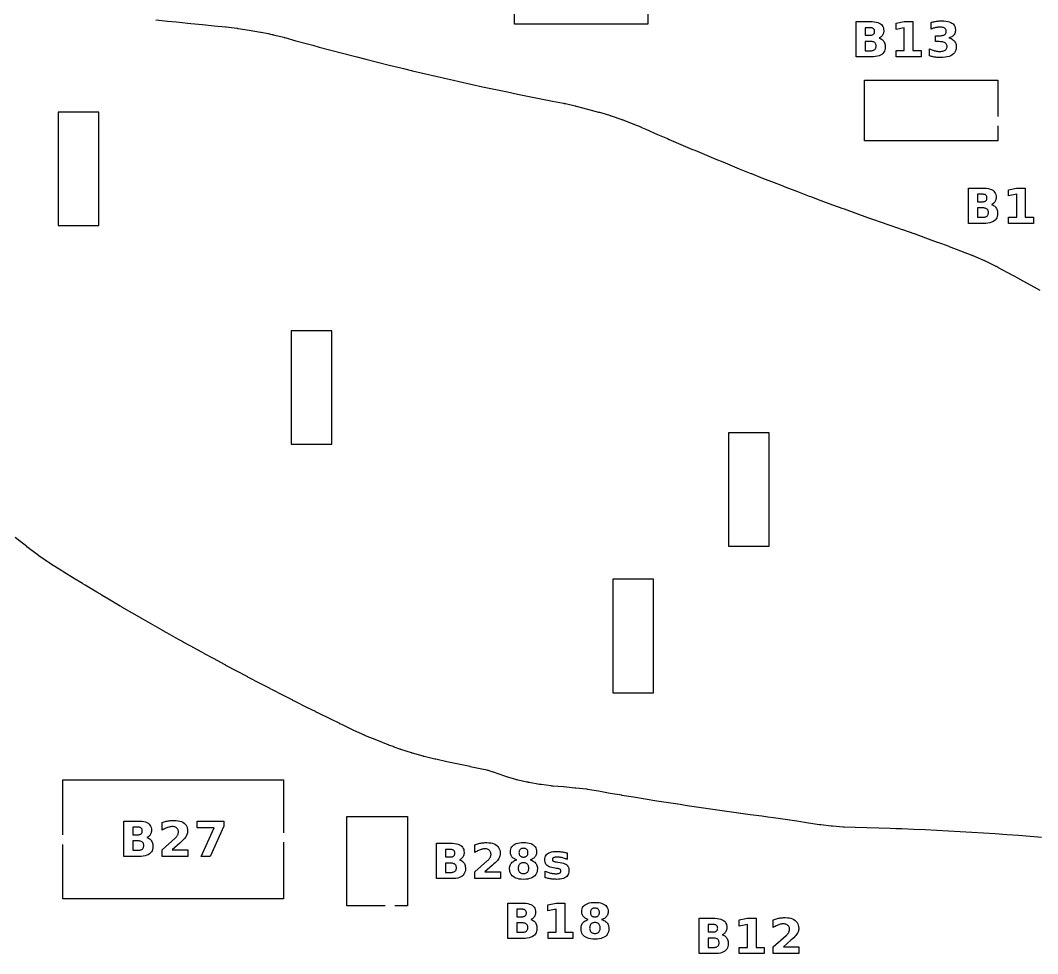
# Model space of a CAD drawing. Header units: millimetres. Extents: x 1 to 297, y 5 to 290.
# Drawn here: x 83.5 to 153.3, y 5.2 to 69.2 of the extents above; entities that cross this region are included whole.
import ezdxf

# ---------------------------------------------------------------- set-up
doc = ezdxf.new("R2010")
doc.units = ezdxf.units.MM
doc.layers.add('CUT', color=1, linetype='CONTINUOUS')
doc.layers.add('ENGRAVE', color=5, linetype='CONTINUOUS')

msp = doc.modelspace()

# ---------------------------------------------------------------- linework, layer by layer
at = {"layer": 'CUT', "color": 1}
for points in [[(126.575, 69.95), (126.575, 68.925), (117.425, 68.925), (117.425, 73.075), (126.575, 73.075), (126.575, 70.6)], [(92.8082, 69.2176), (93.6079, 69.135), (94.1937, 69.0746), (94.4085, 69.0525), (95.2157, 68.969), (96.0074, 68.8922), (96.8102, 68.8142), (97.5782, 68.7414), (97.5982, 68.7394), (97.6181, 68.7372), (97.6381, 68.7349), (98.3701, 68.6432), (98.3972, 68.6396), (98.4243, 68.6356), (98.4513, 68.6314), (99.2156, 68.5038), (99.9794, 68.3784), (100.002, 68.3744), (100.0247, 68.3703), (100.0473, 68.366), (100.51, 68.2735), (100.5139, 68.2727), (100.7769, 68.2194), (100.8032, 68.2138), (100.8294, 68.2079), (100.8555, 68.2018), (101.5874, 68.0224), (101.6084, 68.0171), (101.6295, 68.0116), (101.6504, 68.0059), (102.4231, 67.7897), (103.2251, 67.5674), (103.5764, 67.4717), (104.0227, 67.351), (104.8241, 67.1365), (105.6243, 66.9256), (106.4223, 66.719), (106.6036, 66.6726), (107.2229, 66.5143), (108.0225, 66.3128), (108.8221, 66.1142), (109.6201, 65.9188), (109.8093, 65.8728), (110.4228, 65.7239), (111.2246, 65.5328), (112.0182, 65.3486), (112.8258, 65.1621), (113.2251, 65.0729), (113.6171, 64.9858), (114.4207, 64.8078), (115.2219, 64.6335), (116.0192, 64.4639), (116.8181, 64.2965), (116.93, 64.2733), (117.6188, 64.1303), (118.4197, 63.9663), (119.2201, 63.8057), (120.017, 63.6493), (120.7823, 63.5008), (120.8044, 63.4963), (120.8264, 63.4916), (120.8486, 63.4868), (120.9083, 63.4731), (120.9119, 63.4722), (121.5881, 63.3151), (121.6081, 63.3104), (121.628, 63.3054), (121.6478, 63.3003), (122.4222, 63.0952), (123.1862, 62.8948), (123.2089, 62.8887), (123.2315, 62.8823), (123.2541, 62.8757), (123.9335, 62.6718), (123.9393, 62.67), (123.9904, 62.6544), (124.0121, 62.6476), (124.0338, 62.6406), (124.0555, 62.6334), (124.7911, 62.3812), (124.814, 62.3731), (124.8369, 62.3648), (124.8597, 62.3563), (125.5958, 62.0737), (125.6173, 62.0652), (125.6386, 62.0566), (125.66, 62.0478), (126.0816, 61.8689), (126.0914, 61.8647), (126.4299, 61.7179), (126.437, 61.7149), (127.2361, 61.363), (127.9131, 61.0688), (127.9146, 61.0682), (128.0356, 61.0155), (128.8356, 60.6713), (129.633, 60.3332), (129.7853, 60.2691), (129.787, 60.2685), (130.4345, 59.9953), (131.2352, 59.6618), (131.7043, 59.4694), (131.706, 59.4687), (132.0333, 59.334), (132.8338, 59.0082), (133.6311, 58.6882), (133.6775, 58.6697), (133.679, 58.6691), (134.4345, 58.3671), (135.2324, 58.0534), (135.7051, 57.8699), (135.7064, 57.8694), (136.0323, 57.7425), (136.8308, 57.4355), (137.6312, 57.1307), (137.7935, 57.0696), (138.4305, 56.8309), (139.2317, 56.5338), (139.9533, 56.2701), (140.0281, 56.2429), (140.831, 55.9521), (141.6304, 55.6668), (142.1875, 55.4708), (142.1891, 55.4702), (142.43, 55.3851), (143.2295, 55.1063), (144.0244, 54.8328), (144.0278, 54.8316), (144.4911, 54.6709), (144.4928, 54.6703), (144.8146, 54.5581), (144.8216, 54.5557), (144.8286, 54.5532), (144.8355, 54.5507), (145.6264, 54.2652), (146.4256, 53.9774), (146.435, 53.974), (146.716, 53.8704), (146.7178, 53.8697), (147.2157, 53.6854), (147.2229, 53.6827), (147.23, 53.68), (147.2371, 53.6773), (148.0268, 53.3746), (148.0283, 53.3741), (148.7873, 53.0821), (148.8146, 53.0713), (148.8418, 53.0602), (148.8689, 53.0487), (149.5935, 52.7328), (149.6186, 52.7216), (149.6436, 52.71), (149.6685, 52.6983), (150.4021, 52.3419), (150.4233, 52.3314), (150.444, 52.3208), (150.4656, 52.3096), (150.5478, 52.2659), (150.5585, 52.2602), (151.2358, 51.8927), (151.2387, 51.8911), (152.0178, 51.4659), (152.022, 51.4636), (152.0363, 51.4557), (152.0393, 51.454), (152.8364, 51.0126), (152.8395, 51.0109), (153.4591, 50.6655)], [(150.575, 61.95), (150.575, 60.925), (141.425, 60.925), (141.425, 65.075), (150.575, 65.075), (150.575, 62.6)], [(153.5847, 13.1334), (152.7875, 13.1959), (151.9918, 13.254), (151.1918, 13.3106), (150.3919, 13.3655), (149.592, 13.4184), (148.7908, 13.4694), (147.9915, 13.5174), (147.1919, 13.5629), (146.3876, 13.6061), (145.5908, 13.6437), (144.7935, 13.6776), (143.9933, 13.7095), (143.573, 13.7251), (143.1922, 13.7392), (142.394, 13.7655), (141.5941, 13.7896), (140.7978, 13.8113), (140.7875, 13.8117), (140.0355, 13.838), (140.0091, 13.8392), (139.9827, 13.8406), (139.9563, 13.8423), (139.2326, 13.8964), (139.2062, 13.8986), (139.1798, 13.9011), (139.1535, 13.9039), (138.4293, 13.9869), (138.4031, 13.9902), (138.377, 13.9937), (138.351, 13.9975), (137.582, 14.1165), (136.7889, 14.2349), (136.7847, 14.2356), (135.9824, 14.358), (135.1907, 14.4746), (135.1812, 14.4759), (134.8023, 14.5257), (134.3897, 14.5801), (133.59, 14.6859), (133.5816, 14.6871), (132.7889, 14.7971), (131.9873, 14.9089), (131.1896, 15.0186), (131.18, 15.02), (130.3891, 15.1347), (130.3807, 15.1359), (129.5878, 15.2559), (129.1239, 15.3258), (129.1218, 15.3262), (128.7856, 15.3773), (127.9888, 15.4967), (127.9788, 15.4982), (127.1882, 15.6228), (127.1787, 15.6243), (126.3862, 15.755), (125.5865, 15.8857), (124.7878, 16.0154), (124.7794, 16.0168), (124.1322, 16.1262), (123.9872, 16.1508), (123.9776, 16.1525), (123.1857, 16.2928), (122.4307, 16.4259), (122.4037, 16.43), (122.3766, 16.4336), (122.3494, 16.4365), (121.6185, 16.4988), (121.6013, 16.5004), (121.5841, 16.5021), (121.5669, 16.5039), (120.8076, 16.5885), (120.7978, 16.5896), (120.788, 16.5905), (120.7781, 16.5913), (120.0422, 16.6494), (120.0089, 16.6524), (119.9757, 16.6559), (119.9426, 16.6597), (119.2373, 16.7509), (119.2049, 16.7555), (119.1725, 16.7605), (119.1402, 16.7659), (118.4197, 16.8952), (118.3969, 16.8995), (118.3744, 16.904), (118.3512, 16.9088), (118.2676, 16.9268), (118.2584, 16.9288), (117.6585, 17.0628), (117.6069, 17.0754), (117.5556, 17.089), (117.5046, 17.1036), (116.8048, 17.3195), (116.7862, 17.3253), (116.7677, 17.3313), (116.7491, 17.3375), (115.9756, 17.6011), (115.9635, 17.6053), (115.6761, 17.7063), (115.6355, 17.719), (115.5945, 17.7303), (115.553, 17.7401), (115.1851, 17.8143), (115.1767, 17.816), (114.3846, 17.9808), (114.3743, 17.983), (113.5819, 18.1544), (112.7842, 18.3254), (112.009, 18.4916), (111.9919, 18.4954), (111.9749, 18.4993), (111.9577, 18.5033), (111.8593, 18.5271), (111.8553, 18.5281), (111.2156, 18.685), (111.1925, 18.6909), (111.1694, 18.697), (111.1464, 18.7033), (110.413, 18.9111), (110.3899, 18.9179), (110.3669, 18.9249), (110.3439, 18.9321), (109.6086, 19.1694), (109.5868, 19.1766), (109.565, 19.1841), (109.5432, 19.1917), (109.1618, 19.3295), (109.1541, 19.3323), (108.8005, 19.4625), (108.7822, 19.4694), (108.7641, 19.4764), (108.746, 19.4835), (107.9716, 19.7945), (107.199, 20.1051), (107.1804, 20.1127), (107.163, 20.12), (107.142, 20.129), (107.1354, 20.132), (107.1276, 20.1354), (106.3984, 20.4617), (106.3784, 20.4708), (106.3584, 20.4802), (106.3386, 20.4897), (105.5655, 20.8666), (105.4296, 20.9326), (105.426, 20.9344), (104.767, 21.257), (104.7648, 21.2581), (103.9668, 21.6506), (103.9606, 21.6537), (103.8017, 21.7329), (103.7992, 21.7341), (103.1664, 22.0512), (103.1624, 22.0531), (102.3661, 22.4553), (102.3602, 22.4583), (102.2137, 22.5332), (102.2112, 22.5346), (101.5646, 22.8669), (100.7635, 23.2796), (100.6589, 23.3333), (100.6561, 23.3347), (99.9656, 23.6909), (99.9603, 23.6936), (99.1653, 24.1081), (99.16, 24.1109), (99.1166, 24.1337), (99.1126, 24.1358), (98.3648, 24.5333), (98.3618, 24.5349), (97.6156, 24.9339), (97.6112, 24.9362), (97.5643, 24.9615), (97.5618, 24.9629), (96.7636, 25.3957), (96.1403, 25.7342), (96.1345, 25.7373), (95.9628, 25.8317), (95.1639, 26.2697), (95.1605, 26.2716), (94.6844, 26.5344), (94.6797, 26.537), (94.3634, 26.7133), (94.3598, 26.7153), (93.5632, 27.1626), (93.5594, 27.1647), (93.2589, 27.3348), (93.2541, 27.3375), (92.7628, 27.6181), (92.7608, 27.6193), (91.9613, 28.0778), (91.8613, 28.135), (91.8552, 28.1385), (91.1618, 28.5399), (90.4799, 28.9352), (90.4731, 28.9392), (90.362, 29.0045), (90.3602, 29.0055), (89.5619, 29.4763), (89.5593, 29.4778), (89.1244, 29.7355), (89.1191, 29.7387), (88.7614, 29.9529), (88.7586, 29.9546), (87.9613, 30.4348), (87.9573, 30.4372), (87.7947, 30.536), (87.7894, 30.5392), (87.1608, 30.9247), (87.1586, 30.9261), (86.4928, 31.3362), (86.4873, 31.3396), (86.3574, 31.4205), (85.5906, 31.895), (85.5699, 31.908), (85.5493, 31.9213), (85.5288, 31.9348), (85.2412, 32.1277), (85.2309, 32.1347), (85.2206, 32.1417), (85.2103, 32.1488), (84.7856, 32.4453), (84.766, 32.4592), (84.7465, 32.4734), (84.7271, 32.4877), (84.1431, 32.9274), (84.1316, 32.9363), (84.12, 32.9451), (84.1085, 32.9541), (83.9536, 33.0762), (83.9517, 33.0776), (83.1648, 33.6998)], [(86.425, 13.3), (86.425, 17.075), (101.575, 17.075), (101.575, 13.45)], [(108.55, 8.425), (105.925, 8.425), (105.925, 14.575), (110.075, 14.575), (110.075, 8.425), (109.2, 8.425)], [(101.575, 12.8), (101.575, 8.925), (86.425, 8.925), (86.425, 12.65)]]:
    msp.add_lwpolyline(points, dxfattribs=at)
for points in [[(88.895, 62.895), (86.105, 62.895), (86.105, 55.105), (88.895, 55.105), (88.895, 62.895)], [(104.895, 47.895), (102.105, 47.895), (102.105, 40.105), (104.895, 40.105), (104.895, 47.895)], [(134.895, 40.895), (132.105, 40.895), (132.105, 33.105), (134.895, 33.105), (134.895, 40.895)], [(126.9636, 30.847), (124.1736, 30.847), (124.1736, 23.057), (126.9636, 23.057), (126.9636, 30.847)]]:
    msp.add_lwpolyline(points, close=True, dxfattribs=at)
at = {"layer": 'ENGRAVE', "color": 5}
for points in [[(142.6569, 67.853), (142.7014, 67.8087), (142.7408, 67.7588), (142.7746, 67.7042), (142.8023, 67.6456), (142.8238, 67.583), (142.8392, 67.5165), (142.8484, 67.4459), (142.8515, 67.3714), (142.8449, 67.2592), (142.8251, 67.1569), (142.7921, 67.0646), (142.7459, 66.9822), (142.6865, 66.9098), (142.6139, 66.8473), (142.5278, 66.7946), (142.428, 66.7515), (142.3144, 66.7179), (142.1871, 66.694), (142.046, 66.6796), (141.8912, 66.6748), (140.8512, 66.6748), (140.8512, 69.1048), (141.7919, 69.1048), (141.9529, 69.1006), (142.0984, 69.0878), (142.2283, 69.0666), (142.3428, 69.0368), (142.4417, 68.9986), (142.5252, 68.9518), (142.5945, 68.8957), (142.6513, 68.8294), (142.6955, 68.7528), (142.727, 68.6661), (142.7459, 68.5691), (142.7522, 68.4619), (142.7499, 68.4042), (142.743, 68.3495), (142.7315, 68.2977), (142.7153, 68.2489), (142.6946, 68.203), (142.6692, 68.16), (142.6395, 68.1203), (142.6056, 68.0841), (142.5675, 68.0515), (142.5253, 68.0225), (142.4789, 67.9971), (142.4283, 67.9753), (142.4931, 67.953), (142.5527, 67.9252), (142.6074, 67.8918), (142.6569, 67.853)], [(144.1632, 68.6784), (143.5952, 68.5612), (143.5952, 68.9876), (144.16, 69.1048), (144.7557, 69.1048), (144.7557, 67.1077), (145.3091, 67.1077), (145.3091, 66.6748), (143.6098, 66.6748), (143.6098, 67.1077), (144.1632, 67.1077), (144.1632, 68.6784)], [(147.3033, 67.9613), (147.3754, 67.9323), (147.4409, 67.8981), (147.4999, 67.8588), (147.5523, 67.8142), (147.5982, 67.7645), (147.6372, 67.7098), (147.6691, 67.6503), (147.694, 67.5861), (147.7117, 67.5171), (147.7224, 67.4434), (147.7259, 67.3649), (147.7182, 67.2493), (147.6952, 67.1433), (147.6567, 67.0469), (147.6029, 66.9602), (147.5338, 66.8831), (147.4492, 66.8156), (147.3499, 66.7581), (147.2366, 66.7111), (147.1091, 66.6746), (146.9675, 66.6485), (146.8117, 66.6328), (146.6419, 66.6276), (146.5795, 66.6284), (146.5171, 66.6309), (146.4546, 66.6351), (146.392, 66.641), (146.3294, 66.6485), (146.2668, 66.6577), (146.2042, 66.6686), (146.1419, 66.6811), (146.0798, 66.6953), (146.0179, 66.7112), (145.9563, 66.7288), (145.8949, 66.748), (145.8949, 67.2314), (145.9534, 67.2033), (146.0118, 67.1776), (146.07, 67.1543), (146.1282, 67.1334), (146.1861, 67.1149), (146.244, 67.0988), (146.3016, 67.0851), (146.3589, 67.0739), (146.4159, 67.0652), (146.4726, 67.059), (146.5289, 67.0553), (146.585, 67.054), (146.6647, 67.0564), (146.7381, 67.0636), (146.8049, 67.0756), (146.8653, 67.0924), (146.9192, 67.1139), (146.9666, 67.1403), (147.0072, 67.1711), (147.0403, 67.2061), (147.0661, 67.2453), (147.0846, 67.2886), (147.0956, 67.3361), (147.0993, 67.3877), (147.0955, 67.4408), (147.0842, 67.4894), (147.0653, 67.5336), (147.0389, 67.5732), (147.0049, 67.6084), (146.9634, 67.6392), (146.9145, 67.6653), (146.8584, 67.6866), (146.7951, 67.7032), (146.7247, 67.7151), (146.647, 67.7222), (146.5622, 67.7246), (146.3115, 67.7246), (146.3115, 68.1282), (146.5752, 68.1282), (146.6505, 68.1303), (146.7192, 68.1365), (146.7811, 68.1468), (146.8363, 68.1612), (146.8849, 68.1797), (146.9268, 68.2023), (146.9621, 68.2291), (146.991, 68.2603), (147.0134, 68.2957), (147.0295, 68.3354), (147.0391, 68.3794), (147.0423, 68.4277), (147.0392, 68.4726), (147.0298, 68.514), (147.0142, 68.5518), (146.9924, 68.5861), (146.9643, 68.6169), (146.93, 68.6442), (146.89, 68.6676), (146.8448, 68.6867), (146.7945, 68.7016), (146.739, 68.7122), (146.6784, 68.7186), (146.6126, 68.7207), (146.5621, 68.7197), (146.5114, 68.7169), (146.4605, 68.7122), (146.4094, 68.7055), (146.3581, 68.697), (146.3066, 68.6865), (146.2552, 68.6742), (146.2037, 68.6601), (146.1524, 68.6442), (146.1012, 68.6265), (146.0501, 68.6069), (145.999, 68.5856), (145.999, 69.0446), (146.0608, 69.0612), (146.1224, 69.0764), (146.1838, 69.0902), (146.245, 69.1025), (146.306, 69.1133), (146.3669, 69.1227), (146.4275, 69.1307), (146.4877, 69.1372), (146.5475, 69.1422), (146.607, 69.1459), (146.6662, 69.148), (146.7249, 69.1488), (146.8762, 69.1444), (147.0142, 69.1315), (147.139, 69.1099), (147.2505, 69.0797), (147.3487, 69.0408), (147.4338, 68.9933), (147.5056, 68.9371), (147.5644, 68.8722), (147.6102, 68.7986), (147.6428, 68.7163), (147.6624, 68.6252), (147.669, 68.5254), (147.6658, 68.4565), (147.6565, 68.3918), (147.6409, 68.3315), (147.619, 68.2755), (147.591, 68.2237), (147.5566, 68.1763), (147.5162, 68.1332), (147.4698, 68.0946), (147.4175, 68.0605), (147.3592, 68.0309), (147.2949, 68.0057), (147.2246, 67.985), (147.3033, 67.9613)], [(141.9547, 68.1803), (141.9901, 68.193), (142.0216, 68.2093), (142.0491, 68.2292), (142.0725, 68.2526), (142.0916, 68.2794), (142.1065, 68.3097), (142.1171, 68.3435), (142.1235, 68.3806), (142.1256, 68.4212), (142.1235, 68.4613), (142.1171, 68.4982), (142.1065, 68.5317), (142.0916, 68.5619), (142.0725, 68.5888), (142.0491, 68.6125), (142.0216, 68.6326), (141.9901, 68.6491), (141.9547, 68.6619), (141.9153, 68.6711), (141.8719, 68.6765), (141.8245, 68.6784), (141.4778, 68.6784), (141.4778, 68.1641), (141.8245, 68.1641), (141.8719, 68.1659), (141.9153, 68.1713), (141.9547, 68.1803)], [(142.0558, 67.1367), (142.0953, 67.1566), (142.1297, 67.181), (142.1588, 67.2098), (142.1826, 67.2432), (142.2011, 67.2811), (142.2143, 67.3235), (142.2222, 67.3704), (142.2249, 67.4219), (142.2223, 67.4723), (142.2144, 67.5183), (142.2013, 67.56), (142.1829, 67.5973), (142.1593, 67.6302), (142.1305, 67.6587), (142.0963, 67.6828), (142.0569, 67.7025), (142.0121, 67.7179), (141.9619, 67.7289), (141.9065, 67.7354), (141.8456, 67.7376), (141.4778, 67.7376), (141.4778, 67.1012), (141.8456, 67.1012), (141.906, 67.1034), (141.9611, 67.1101), (142.0111, 67.1212), (142.0558, 67.1367)], [(150.3664, 56.4302), (150.4109, 56.3858), (150.4503, 56.3359), (150.4841, 56.2813), (150.5118, 56.2227), (150.5333, 56.1602), (150.5487, 56.0936), (150.5579, 56.0231), (150.561, 55.9486), (150.5544, 55.8364), (150.5346, 55.7341), (150.5016, 55.6418), (150.4554, 55.5594), (150.3959, 55.487), (150.3233, 55.4245), (150.2373, 55.3718), (150.1374, 55.3286), (150.0239, 55.2951), (149.8965, 55.2711), (149.7555, 55.2567), (149.6007, 55.2519), (148.5606, 55.2519), (148.5606, 57.682), (149.5014, 57.682), (149.6624, 57.6777), (149.8078, 57.665), (149.9378, 57.6437), (150.0522, 57.614), (150.1512, 57.5757), (150.2346, 57.529), (150.304, 57.4729), (150.3608, 57.4065), (150.4049, 57.33), (150.4365, 57.2432), (150.4554, 57.1463), (150.4617, 57.0391), (150.4594, 56.9814), (150.4525, 56.9267), (150.4409, 56.8749), (150.4248, 56.826), (150.404, 56.7801), (150.3787, 56.7371), (150.3489, 56.6974), (150.315, 56.6613), (150.2769, 56.6287), (150.2347, 56.5997), (150.1883, 56.5743), (150.1378, 56.5524), (150.2025, 56.5301), (150.2622, 56.5023), (150.3168, 56.469), (150.3664, 56.4302)], [(149.6642, 56.7575), (149.6996, 56.7701), (149.7311, 56.7864), (149.7586, 56.8063), (149.7819, 56.8297), (149.8011, 56.8566), (149.8159, 56.8869), (149.8266, 56.9206), (149.8329, 56.9578), (149.8351, 56.9984), (149.8329, 57.0385), (149.8266, 57.0753), (149.8159, 57.1088), (149.8011, 57.1391), (149.7819, 57.166), (149.7586, 57.1896), (149.7311, 57.2098), (149.6996, 57.2262), (149.6642, 57.2391), (149.6247, 57.2482), (149.5813, 57.2537), (149.5339, 57.2555), (149.1873, 57.2555), (149.1873, 56.7412), (149.5339, 56.7412), (149.5813, 56.743), (149.6247, 56.7484), (149.6642, 56.7575)], [(151.8727, 57.2555), (151.3046, 57.1383), (151.3046, 57.5648), (151.8694, 57.682), (152.4651, 57.682), (152.4651, 55.6849), (153.0185, 55.6849), (153.0185, 55.2519), (151.3193, 55.2519), (151.3193, 55.6849), (151.8727, 55.6849), (151.8727, 57.2555)], [(149.7652, 55.7138), (149.8048, 55.7338), (149.8391, 55.7581), (149.8682, 55.787), (149.892, 55.8203), (149.9105, 55.8582), (149.9238, 55.9006), (149.9317, 55.9476), (149.9343, 55.999), (149.9317, 56.0495), (149.9238, 56.0955), (149.9107, 56.1372), (149.8924, 56.1744), (149.8688, 56.2073), (149.8399, 56.2358), (149.8058, 56.26), (149.7663, 56.2797), (149.7215, 56.295), (149.6714, 56.306), (149.6159, 56.3126), (149.5551, 56.3148), (149.1873, 56.3148), (149.1873, 55.6784), (149.5551, 55.6784), (149.6154, 55.6806), (149.6706, 55.6872), (149.7205, 55.6983), (149.7652, 55.7138)], [(92.3642, 13.042), (92.4137, 13.0032), (92.4582, 12.9589), (92.4976, 12.909), (92.5314, 12.8544), (92.5591, 12.7958), (92.5806, 12.7332), (92.596, 12.6667), (92.6052, 12.5961), (92.6083, 12.5216), (92.6017, 12.4094), (92.5819, 12.3071), (92.5489, 12.2148), (92.5027, 12.1324), (92.4433, 12.06), (92.3707, 11.9975), (92.2846, 11.9448), (92.1848, 11.9017), (92.0712, 11.8681), (91.9439, 11.8442), (91.8028, 11.8298), (91.648, 11.825), (90.608, 11.825), (90.608, 14.255), (91.5487, 14.255), (91.7097, 14.2508), (91.8552, 14.238), (91.9851, 14.2168), (92.0996, 14.187), (92.1985, 14.1488), (92.282, 14.102), (92.3513, 14.0459), (92.4081, 13.9796), (92.4523, 13.903), (92.4838, 13.8163), (92.5027, 13.7193), (92.509, 13.6121), (92.5067, 13.5544), (92.4998, 13.4997), (92.4883, 13.4479), (92.4721, 13.3991), (92.4514, 13.3532), (92.426, 13.3102), (92.3963, 13.2705), (92.3624, 13.2343), (92.3243, 13.2017), (92.2821, 13.1727), (92.2357, 13.1473), (92.1851, 13.1255), (92.2499, 13.1032), (92.3095, 13.0754), (92.3642, 13.042)], [(95.0056, 11.825), (93.2397, 11.825), (93.2397, 12.2856), (94.1267, 13.0685), (94.1646, 13.1042), (94.1991, 13.1396), (94.2301, 13.1747), (94.2577, 13.2095), (94.2818, 13.2441), (94.3025, 13.2785), (94.3199, 13.3129), (94.3342, 13.3477), (94.3452, 13.383), (94.3531, 13.4188), (94.3579, 13.455), (94.3595, 13.4917), (94.3563, 13.5468), (94.3467, 13.5982), (94.3308, 13.6459), (94.3085, 13.6899), (94.2798, 13.7302), (94.2447, 13.7667), (94.2044, 13.7986), (94.1598, 13.8246), (94.1111, 13.8449), (94.0581, 13.8593), (94.0009, 13.868), (93.9396, 13.8709), (93.89, 13.8692), (93.8388, 13.8639), (93.7861, 13.8552), (93.7319, 13.843), (93.6762, 13.8274), (93.6189, 13.8082), (93.5602, 13.7857), (93.5001, 13.7597), (93.4387, 13.7303), (93.3759, 13.6976), (93.3117, 13.6614), (93.2462, 13.6219), (93.2462, 14.1557), (93.3166, 14.1781), (93.3867, 14.1987), (93.4566, 14.2174), (93.5261, 14.2342), (93.5954, 14.2492), (93.6645, 14.2623), (93.7332, 14.2735), (93.8014, 14.2827), (93.8692, 14.2898), (93.9365, 14.2949), (94.0033, 14.2979), (94.0698, 14.299), (94.2098, 14.2936), (94.3389, 14.2776), (94.4573, 14.2509), (94.5649, 14.2136), (94.6617, 14.1656), (94.7477, 14.1069), (94.8215, 14.0387), (94.8819, 13.962), (94.9289, 13.877), (94.9625, 13.7836), (94.9826, 13.6817), (94.9894, 13.5714), (94.9865, 13.506), (94.978, 13.442), (94.9637, 13.3796), (94.9438, 13.3186), (94.9181, 13.2591), (94.8868, 13.2011), (94.8464, 13.1407), (94.7933, 13.0737), (94.7277, 13.0003), (94.6495, 12.9205), (94.5588, 12.8341), (94.4555, 12.7413), (93.9363, 12.2856), (95.0056, 12.2856), (95.0056, 11.825)], [(97.4827, 13.9018), (96.5354, 11.825), (95.9251, 11.825), (96.8219, 13.7944), (95.6517, 13.7944), (95.6517, 14.255), (97.4827, 14.255), (97.4827, 13.9018)], [(91.6721, 13.3215), (91.7115, 13.3305), (91.7469, 13.3432), (91.7784, 13.3595), (91.8059, 13.3794), (91.8293, 13.4028), (91.8484, 13.4296), (91.8633, 13.4599), (91.8739, 13.4937), (91.8803, 13.5308), (91.8824, 13.5714), (91.8803, 13.6115), (91.8739, 13.6484), (91.8633, 13.6819), (91.8484, 13.7121), (91.8293, 13.739), (91.8059, 13.7627), (91.7784, 13.7828), (91.7469, 13.7993), (91.7115, 13.8121), (91.6721, 13.8213), (91.6287, 13.8267), (91.5813, 13.8286), (91.2346, 13.8286), (91.2346, 13.3143), (91.5813, 13.3143), (91.6287, 13.3161), (91.6721, 13.3215)], [(91.7678, 12.2714), (91.8126, 12.2869), (91.8521, 12.3068), (91.8865, 12.3312), (91.9156, 12.36), (91.9394, 12.3934), (91.9579, 12.4313), (91.9711, 12.4737), (91.979, 12.5206), (91.9817, 12.5721), (91.9791, 12.6225), (91.9712, 12.6686), (91.9581, 12.7102), (91.9397, 12.7475), (91.9161, 12.7804), (91.8873, 12.8089), (91.8531, 12.833), (91.8137, 12.8527), (91.7689, 12.8681), (91.7187, 12.8791), (91.6633, 12.8856), (91.6024, 12.8878), (91.2346, 12.8878), (91.2346, 12.2514), (91.6024, 12.2514), (91.6628, 12.2536), (91.7179, 12.2603), (91.7678, 12.2714)], [(113.8617, 11.4782), (113.9062, 11.4339), (113.9456, 11.384), (113.9795, 11.3294), (114.0071, 11.2708), (114.0286, 11.2082), (114.044, 11.1417), (114.0532, 11.0711), (114.0563, 10.9966), (114.0497, 10.8844), (114.0299, 10.7821), (113.9969, 10.6898), (113.9507, 10.6074), (113.8913, 10.535), (113.8187, 10.4725), (113.7326, 10.4198), (113.6328, 10.3767), (113.5192, 10.3431), (113.3919, 10.3192), (113.2508, 10.3048), (113.096, 10.3), (112.056, 10.3), (112.056, 12.73), (112.9967, 12.73), (113.1577, 12.7258), (113.3032, 12.713), (113.4331, 12.6918), (113.5476, 12.662), (113.6465, 12.6238), (113.73, 12.577), (113.7994, 12.5209), (113.8561, 12.4546), (113.9003, 12.378), (113.9318, 12.2913), (113.9507, 12.1943), (113.957, 12.0871), (113.9547, 12.0294), (113.9478, 11.9747), (113.9363, 11.9229), (113.9201, 11.8741), (113.8994, 11.8282), (113.874, 11.7852), (113.8443, 11.7455), (113.8104, 11.7093), (113.7723, 11.6767), (113.7301, 11.6477), (113.6837, 11.6223), (113.6331, 11.6005), (113.6979, 11.5782), (113.7576, 11.5504), (113.8122, 11.517), (113.8617, 11.4782)], [(116.4536, 10.3), (114.6877, 10.3), (114.6877, 10.7606), (115.5747, 11.5435), (115.6126, 11.5792), (115.6471, 11.6146), (115.6781, 11.6497), (115.7057, 11.6845), (115.7298, 11.7191), (115.7505, 11.7535), (115.7679, 11.7879), (115.7822, 11.8227), (115.7932, 11.858), (115.8012, 11.8938), (115.8059, 11.93), (115.8075, 11.9667), (115.8043, 12.0218), (115.7947, 12.0732), (115.7788, 12.1209), (115.7565, 12.1649), (115.7278, 12.2052), (115.6927, 12.2417), (115.6524, 12.2736), (115.6078, 12.2996), (115.5591, 12.3199), (115.5061, 12.3343), (115.4489, 12.343), (115.3876, 12.3459), (115.338, 12.3442), (115.2868, 12.3389), (115.2342, 12.3302), (115.18, 12.318), (115.1242, 12.3024), (115.0669, 12.2832), (115.0082, 12.2607), (114.9481, 12.2347), (114.8867, 12.2053), (114.8239, 12.1726), (114.7597, 12.1364), (114.6942, 12.0969), (114.6942, 12.6307), (114.7646, 12.6531), (114.8347, 12.6737), (114.9046, 12.6924), (114.9742, 12.7092), (115.0435, 12.7242), (115.1125, 12.7373), (115.1812, 12.7485), (115.2494, 12.7577), (115.3172, 12.7648), (115.3845, 12.7699), (115.4514, 12.7729), (115.5178, 12.774), (115.6578, 12.7686), (115.787, 12.7526), (115.9053, 12.7259), (116.0129, 12.6886), (116.1097, 12.6406), (116.1957, 12.5819), (116.2695, 12.5137), (116.3299, 12.437), (116.3769, 12.352), (116.4105, 12.2586), (116.4307, 12.1567), (116.4374, 12.0464), (116.4345, 11.981), (116.426, 11.917), (116.4117, 11.8546), (116.3918, 11.7936), (116.3662, 11.7341), (116.3348, 11.6761), (116.2944, 11.6157), (116.2413, 11.5487), (116.1757, 11.4753), (116.0976, 11.3955), (116.0068, 11.3091), (115.9035, 11.2163), (115.3843, 10.7606), (116.4536, 10.7606), (116.4536, 10.3)], [(117.3331, 11.7147), (117.2866, 11.7549), (117.2462, 11.799), (117.2118, 11.847), (117.1838, 11.8988), (117.1619, 11.9545), (117.1463, 12.0139), (117.137, 12.0771), (117.1339, 12.1441), (117.1402, 12.2425), (117.1594, 12.3329), (117.1912, 12.4151), (117.2359, 12.4891), (117.2932, 12.555), (117.3633, 12.6128), (117.4458, 12.6621), (117.5402, 12.7023), (117.6465, 12.7337), (117.7648, 12.7561), (117.895, 12.7695), (118.0372, 12.774), (118.1783, 12.7695), (118.3077, 12.7561), (118.4254, 12.7339), (118.5312, 12.7027), (118.6254, 12.6626), (118.7077, 12.6136), (118.7779, 12.5561), (118.8352, 12.4902), (118.8799, 12.4161), (118.9117, 12.3337), (118.9309, 12.243), (118.9372, 12.1441), (118.9341, 12.0771), (118.9247, 12.0139), (118.909, 11.9545), (118.887, 11.8988), (118.8587, 11.847), (118.8241, 11.799), (118.7834, 11.7549), (118.7367, 11.7147), (118.6839, 11.6786), (118.6252, 11.6464), (118.5604, 11.6182), (118.4896, 11.5939), (118.5687, 11.5688), (118.6411, 11.5389), (118.7067, 11.5042), (118.7656, 11.4648), (118.8178, 11.4207), (118.8632, 11.3718), (118.9017, 11.3183), (118.9333, 11.2603), (118.9578, 11.1978), (118.9753, 11.1309), (118.9858, 11.0595), (118.9893, 10.9836), (118.9827, 10.8681), (118.9626, 10.7623), (118.9293, 10.6664), (118.8826, 10.5803), (118.8226, 10.504), (118.7493, 10.4375), (118.6628, 10.3811), (118.5634, 10.3349), (118.4512, 10.299), (118.3261, 10.2733), (118.1881, 10.2579), (118.0372, 10.2528), (117.8857, 10.2579), (117.7472, 10.2733), (117.6215, 10.299), (117.5087, 10.3349), (117.4089, 10.3811), (117.3218, 10.4375), (117.248, 10.504), (117.1876, 10.5803), (117.1406, 10.6664), (117.107, 10.7623), (117.0869, 10.8681), (117.0801, 10.9836), (117.0836, 11.0595), (117.0942, 11.1309), (117.1117, 11.1978), (117.1362, 11.2603), (117.1677, 11.3183), (117.2063, 11.3718), (117.2517, 11.4207), (117.3038, 11.4648), (117.3627, 11.5042), (117.4284, 11.5389), (117.5007, 11.5688), (117.5798, 11.5939), (117.5091, 11.6182), (117.4444, 11.6464), (117.3857, 11.6786), (117.3331, 11.7147)], [(113.1595, 11.8055), (113.195, 11.8182), (113.2264, 11.8345), (113.2539, 11.8544), (113.2773, 11.8778), (113.2964, 11.9046), (113.3113, 11.9349), (113.3219, 11.9687), (113.3283, 12.0058), (113.3304, 12.0464), (113.3283, 12.0865), (113.3219, 12.1234), (113.3113, 12.1569), (113.2964, 12.1871), (113.2773, 12.214), (113.2539, 12.2377), (113.2264, 12.2578), (113.195, 12.2743), (113.1595, 12.2871), (113.1201, 12.2963), (113.0767, 12.3017), (113.0293, 12.3036), (112.6826, 12.3036), (112.6826, 11.7893), (113.0293, 11.7893), (113.0767, 11.7911), (113.1201, 11.7965), (113.1595, 11.8055)], [(117.7464, 11.9524), (117.7621, 11.9171), (117.7823, 11.8855), (117.8069, 11.8576), (117.8356, 11.8337), (117.8683, 11.8142), (117.9047, 11.799), (117.945, 11.7882), (117.9892, 11.7817), (118.0372, 11.7795), (118.0841, 11.7817), (118.1274, 11.7882), (118.167, 11.799), (118.2028, 11.8142), (118.235, 11.8337), (118.2634, 11.8576), (118.2878, 11.8855), (118.3077, 11.9171), (118.3232, 11.9524), (118.3343, 11.9914), (118.3409, 12.0342), (118.3432, 12.0806), (118.3409, 12.127), (118.3343, 12.1697), (118.3232, 12.2086), (118.3077, 12.2437), (118.2878, 12.2751), (118.2634, 12.3028), (118.235, 12.3264), (118.2028, 12.3457), (118.167, 12.3608), (118.1274, 12.3715), (118.0841, 12.3779), (118.0372, 12.3801), (117.9892, 12.3779), (117.945, 12.3714), (117.9047, 12.3605), (117.8683, 12.3454), (117.8356, 12.3258), (117.8069, 12.302), (117.7823, 12.2741), (117.7621, 12.2426), (117.7464, 12.2076), (117.7353, 12.1689), (117.7285, 12.1265), (117.7263, 12.0806), (117.7285, 12.0342), (117.7353, 11.9914), (117.7464, 11.9524)], [(120.9714, 11.6482), (120.9101, 11.671), (120.8495, 11.6916), (120.7897, 11.71), (120.7305, 11.7263), (120.6721, 11.7404), (120.6146, 11.7524), (120.5582, 11.7621), (120.5029, 11.7697), (120.4486, 11.7752), (120.3954, 11.7784), (120.3434, 11.7795), (120.2904, 11.7783), (120.2422, 11.7749), (120.1987, 11.7691), (120.16, 11.761), (120.126, 11.7507), (120.0968, 11.738), (120.0722, 11.7229), (120.052, 11.7053), (120.0364, 11.6853), (120.0252, 11.6628), (120.0184, 11.6377), (120.0162, 11.6102), (120.0179, 11.5878), (120.023, 11.5672), (120.0315, 11.5484), (120.0433, 11.5314), (120.0586, 11.5162), (120.0772, 11.5028), (120.1003, 11.4909), (120.1287, 11.48), (120.1625, 11.4702), (120.2017, 11.4616), (120.2462, 11.454), (120.2962, 11.4475), (120.3987, 11.4328), (120.5398, 11.4118), (120.6645, 11.3867), (120.773, 11.3575), (120.8653, 11.3243), (120.9412, 11.287), (121.0009, 11.2456), (121.0482, 11.1981), (121.0868, 11.1424), (121.1169, 11.0784), (121.1384, 11.0062), (121.1512, 10.9258), (121.1555, 10.8371), (121.1496, 10.744), (121.1317, 10.659), (121.1018, 10.582), (121.06, 10.513), (121.0063, 10.4521), (120.9407, 10.3993), (120.8632, 10.3545), (120.774, 10.3179), (120.6729, 10.2894), (120.5602, 10.2691), (120.4357, 10.2569), (120.2994, 10.2528), (120.2389, 10.2536), (120.1776, 10.256), (120.1157, 10.2599), (120.0531, 10.2655), (119.9898, 10.2726), (119.9259, 10.2813), (119.8613, 10.2916), (119.7961, 10.3034), (119.7304, 10.3169), (119.664, 10.3319), (119.5971, 10.3485), (119.5296, 10.3667), (119.5296, 10.8094), (119.5879, 10.7824), (119.6467, 10.7577), (119.7059, 10.7354), (119.7657, 10.7154), (119.826, 10.6978), (119.8868, 10.6825), (119.948, 10.6696), (120.0095, 10.659), (120.0713, 10.6507), (120.1335, 10.6449), (120.1959, 10.6413), (120.2587, 10.6402), (120.3133, 10.6415), (120.3633, 10.6454), (120.4085, 10.652), (120.449, 10.6611), (120.4848, 10.6729), (120.5159, 10.6874), (120.5422, 10.7044), (120.5638, 10.7239), (120.5806, 10.746), (120.5926, 10.7706), (120.5998, 10.7977), (120.6021, 10.8273), (120.6005, 10.8523), (120.5955, 10.875), (120.5873, 10.8955), (120.5757, 10.9138), (120.5609, 10.9299), (120.5427, 10.9437), (120.5197, 10.956), (120.49, 10.9673), (120.4538, 10.9777), (120.4111, 10.9871), (120.3618, 10.9956), (120.3059, 11.0031), (120.2034, 11.0161), (120.0802, 11.0347), (119.9699, 11.0579), (119.8726, 11.0857), (119.7882, 11.1181), (119.7167, 11.1552), (119.6581, 11.1968), (119.6104, 11.2446), (119.5713, 11.2999), (119.541, 11.3628), (119.5192, 11.4334), (119.5062, 11.5115), (119.5019, 11.5972), (119.5074, 11.6896), (119.524, 11.7737), (119.5515, 11.8495), (119.5901, 11.9169), (119.6398, 11.9761), (119.7005, 12.0269), (119.7725, 12.0697), (119.8563, 12.1047), (119.9519, 12.1319), (120.0593, 12.1513), (120.1783, 12.163), (120.3092, 12.1669), (120.3633, 12.1662), (120.4184, 12.1641), (120.4744, 12.1608), (120.5313, 12.156), (120.589, 12.1499), (120.6477, 12.1424), (120.7077, 12.1335), (120.7694, 12.1231), (120.8329, 12.1111), (120.898, 12.0976), (120.9649, 12.0825), (121.0335, 12.066), (121.0335, 11.6232), (120.9714, 11.6482)], [(113.2606, 10.7619), (113.3001, 10.7818), (113.3345, 10.8062), (113.3636, 10.835), (113.3874, 10.8684), (113.4059, 10.9063), (113.4191, 10.9487), (113.427, 10.9956), (113.4297, 11.0471), (113.4271, 11.0975), (113.4192, 11.1436), (113.4061, 11.1852), (113.3877, 11.2225), (113.3641, 11.2554), (113.3353, 11.2839), (113.3012, 11.308), (113.2617, 11.3277), (113.2169, 11.3431), (113.1667, 11.3541), (113.1113, 11.3606), (113.0505, 11.3628), (112.6826, 11.3628), (112.6826, 10.7264), (113.0505, 10.7264), (113.1108, 10.7286), (113.1659, 10.7353), (113.2159, 10.7464), (113.2606, 10.7619)], [(117.839, 11.3446), (117.8007, 11.3206), (117.767, 11.2912), (117.7381, 11.2569), (117.7145, 11.218), (117.6962, 11.1744), (117.6831, 11.1263), (117.6752, 11.0735), (117.6726, 11.0161), (117.6752, 10.9588), (117.6831, 10.9061), (117.6962, 10.8581), (117.7145, 10.8147), (117.7381, 10.776), (117.767, 10.7419), (117.8007, 10.7128), (117.839, 10.689), (117.8817, 10.6705), (117.929, 10.6573), (117.9808, 10.6493), (118.0372, 10.6467), (118.093, 10.6493), (118.1442, 10.6573), (118.191, 10.6705), (118.2332, 10.689), (118.2709, 10.7128), (118.3041, 10.7419), (118.3324, 10.776), (118.3556, 10.8147), (118.3737, 10.8581), (118.3866, 10.9061), (118.3943, 10.9588), (118.3969, 11.0161), (118.3943, 11.074), (118.3866, 11.1271), (118.3737, 11.1754), (118.3556, 11.2191), (118.3324, 11.2579), (118.3041, 11.292), (118.2709, 11.3211), (118.2332, 11.3449), (118.191, 11.3634), (118.1442, 11.3767), (118.093, 11.3846), (118.0372, 11.3872), (117.9808, 11.3846), (117.929, 11.3766), (117.8817, 11.3632), (117.839, 11.3446)], [(118.7641, 7.3761), (118.8086, 7.3318), (118.848, 7.2819), (118.8818, 7.2273), (118.9095, 7.1687), (118.931, 7.1061), (118.9464, 7.0396), (118.9556, 6.969), (118.9587, 6.8945), (118.9521, 6.7823), (118.9323, 6.68), (118.8993, 6.5877), (118.8531, 6.5053), (118.7936, 6.4329), (118.721, 6.3704), (118.635, 6.3177), (118.5351, 6.2746), (118.4216, 6.241), (118.2942, 6.2171), (118.1532, 6.2027), (117.9984, 6.1979), (116.9583, 6.1979), (116.9583, 8.6279), (117.8991, 8.6279), (118.0601, 8.6237), (118.2055, 8.6109), (118.3355, 8.5897), (118.45, 8.5599), (118.5489, 8.5217), (118.6323, 8.4749), (118.7017, 8.4188), (118.7585, 8.3525), (118.8026, 8.276), (118.8342, 8.1892), (118.8531, 8.0922), (118.8594, 7.985), (118.8571, 7.9274), (118.8502, 7.8726), (118.8386, 7.8208), (118.8225, 7.772), (118.8017, 7.7261), (118.7764, 7.6831), (118.7466, 7.6434), (118.7127, 7.6072), (118.6747, 7.5747), (118.6324, 7.5457), (118.586, 7.5202), (118.5355, 7.4984), (118.6002, 7.4761), (118.6599, 7.4483), (118.7145, 7.415), (118.7641, 7.3761)], [(120.2704, 8.2015), (119.7024, 8.0843), (119.7024, 8.5107), (120.2671, 8.6279), (120.8628, 8.6279), (120.8628, 6.6309), (121.4162, 6.6309), (121.4162, 6.1979), (119.717, 6.1979), (119.717, 6.6309), (120.2704, 6.6309), (120.2704, 8.2015)], [(122.2881, 7.5765), (122.2355, 7.6127), (122.189, 7.6528), (122.1485, 7.6969), (122.1142, 7.7449), (122.0861, 7.7968), (122.0643, 7.8524), (122.0487, 7.9118), (122.0393, 7.975), (122.0362, 8.042), (122.0426, 8.1405), (122.0617, 8.2308), (122.0936, 8.313), (122.1382, 8.387), (122.1956, 8.453), (122.2657, 8.5107), (122.3482, 8.56), (122.4426, 8.6003), (122.5489, 8.6316), (122.6672, 8.654), (122.7974, 8.6674), (122.9395, 8.6719), (123.0807, 8.6674), (123.2101, 8.6541), (123.3277, 8.6318), (123.4336, 8.6006), (123.5277, 8.5605), (123.6101, 8.5115), (123.6802, 8.454), (123.7376, 8.3881), (123.7822, 8.314), (123.8141, 8.2316), (123.8332, 8.1409), (123.8396, 8.042), (123.8365, 7.975), (123.827, 7.9118), (123.8113, 7.8524), (123.7893, 7.7968), (123.761, 7.7449), (123.7265, 7.6969), (123.6858, 7.6528), (123.639, 7.6127), (123.5863, 7.5765), (123.5275, 7.5443), (123.4628, 7.5161), (123.392, 7.4919), (123.4711, 7.4667), (123.5435, 7.4368), (123.6091, 7.4021), (123.668, 7.3627), (123.7201, 7.3186), (123.7655, 7.2697), (123.8041, 7.2162), (123.8356, 7.1582), (123.8601, 7.0957), (123.8777, 7.0288), (123.8882, 6.9574), (123.8917, 6.8815), (123.885, 6.766), (123.865, 6.6602), (123.8317, 6.5643), (123.785, 6.4782), (123.725, 6.4019), (123.6516, 6.3354), (123.5651, 6.279), (123.4658, 6.2328), (123.3536, 6.1969), (123.2284, 6.1712), (123.0904, 6.1558), (122.9395, 6.1507), (122.7881, 6.1558), (122.6495, 6.1712), (122.5239, 6.1969), (122.4111, 6.2328), (122.3112, 6.279), (122.2242, 6.3354), (122.1503, 6.4019), (122.0899, 6.4782), (122.0429, 6.5643), (122.0094, 6.6602), (121.9892, 6.766), (121.9825, 6.8815), (121.986, 6.9574), (121.9965, 7.0288), (122.014, 7.0957), (122.0386, 7.1582), (122.0701, 7.2162), (122.1086, 7.2697), (122.1541, 7.3186), (122.2062, 7.3627), (122.2651, 7.4021), (122.3307, 7.4368), (122.4031, 7.4667), (122.4822, 7.4919), (122.4114, 7.5161), (122.3467, 7.5443), (122.2881, 7.5765)], [(118.0619, 7.7034), (118.0973, 7.7161), (118.1288, 7.7324), (118.1563, 7.7523), (118.1796, 7.7757), (118.1988, 7.8025), (118.2136, 7.8328), (118.2243, 7.8666), (118.2306, 7.9037), (118.2328, 7.9443), (118.2306, 7.9845), (118.2243, 8.0213), (118.2136, 8.0548), (118.1988, 8.085), (118.1796, 8.112), (118.1563, 8.1356), (118.1288, 8.1557), (118.0973, 8.1722), (118.0619, 8.185), (118.0224, 8.1942), (117.979, 8.1997), (117.9317, 8.2015), (117.585, 8.2015), (117.585, 7.6872), (117.9317, 7.6872), (117.979, 7.689), (118.0224, 7.6944), (118.0619, 7.7034)], [(122.6376, 7.8894), (122.6488, 7.8503), (122.6645, 7.815), (122.6846, 7.7834), (122.7092, 7.7555), (122.738, 7.7317), (122.7706, 7.7121), (122.8071, 7.6969), (122.8474, 7.6861), (122.8915, 7.6796), (122.9395, 7.6774), (122.9865, 7.6796), (123.0298, 7.6861), (123.0693, 7.6969), (123.1052, 7.7121), (123.1373, 7.7317), (123.1658, 7.7555), (123.1901, 7.7834), (123.2101, 7.815), (123.2256, 7.8503), (123.2367, 7.8894), (123.2433, 7.9321), (123.2455, 7.9785), (123.2433, 8.0249), (123.2367, 8.0676), (123.2256, 8.1065), (123.2101, 8.1416), (123.1901, 8.173), (123.1658, 8.2007), (123.1373, 8.2243), (123.1052, 8.2436), (123.0693, 8.2587), (123.0298, 8.2694), (122.9865, 8.2758), (122.9395, 8.278), (122.8915, 8.2758), (122.8474, 8.2693), (122.8071, 8.2585), (122.7706, 8.2433), (122.738, 8.2237), (122.7092, 8.1999), (122.6846, 8.172), (122.6645, 8.1405), (122.6488, 8.1055), (122.6376, 8.0668), (122.6309, 8.0244), (122.6287, 7.9785), (122.6309, 7.9321), (122.6376, 7.8894)], [(118.163, 6.6598), (118.2025, 6.6797), (118.2368, 6.7041), (118.2659, 6.7329), (118.2897, 6.7663), (118.3082, 6.8042), (118.3215, 6.8466), (118.3294, 6.8935), (118.332, 6.945), (118.3294, 6.9954), (118.3216, 7.0415), (118.3084, 7.0831), (118.2901, 7.1204), (118.2665, 7.1533), (118.2376, 7.1818), (118.2035, 7.2059), (118.164, 7.2257), (118.1192, 7.241), (118.0691, 7.252), (118.0136, 7.2585), (117.9528, 7.2607), (117.585, 7.2607), (117.585, 6.6243), (117.9528, 6.6243), (118.0131, 6.6266), (118.0683, 6.6332), (118.1182, 6.6443), (118.163, 6.6598)], [(122.7841, 7.2611), (122.7413, 7.2425), (122.7031, 7.2185), (122.6693, 7.1891), (122.6405, 7.1548), (122.6169, 7.1159), (122.5985, 7.0723), (122.5854, 7.0242), (122.5776, 6.9714), (122.5749, 6.9141), (122.5776, 6.8567), (122.5854, 6.804), (122.5985, 6.756), (122.6169, 6.7126), (122.6405, 6.6739), (122.6693, 6.6398), (122.7031, 6.6107), (122.7413, 6.5869), (122.7841, 6.5684), (122.8314, 6.5552), (122.8832, 6.5472), (122.9395, 6.5446), (122.9953, 6.5472), (123.0466, 6.5552), (123.0933, 6.5684), (123.1356, 6.5869), (123.1733, 6.6107), (123.2065, 6.6398), (123.2348, 6.6739), (123.258, 6.7126), (123.276, 6.756), (123.2889, 6.804), (123.2967, 6.8567), (123.2992, 6.9141), (123.2967, 6.9719), (123.2889, 7.025), (123.276, 7.0734), (123.258, 7.117), (123.2348, 7.1558), (123.2065, 7.1899), (123.1733, 7.219), (123.1356, 7.2428), (123.0933, 7.2613), (123.0466, 7.2746), (122.9953, 7.2825), (122.9395, 7.2851), (122.8832, 7.2825), (122.8314, 7.2745), (122.7841, 7.2611)], [(131.8403, 6.3713), (131.8898, 6.3325), (131.9343, 6.2881), (131.9737, 6.2383), (132.0076, 6.1836), (132.0352, 6.1251), (132.0568, 6.0625), (132.0721, 5.9959), (132.0814, 5.9254), (132.0844, 5.8509), (132.0778, 5.7387), (132.058, 5.6364), (132.025, 5.5441), (131.9788, 5.4617), (131.9194, 5.3893), (131.8468, 5.3268), (131.7607, 5.2741), (131.6609, 5.231), (131.5473, 5.1974), (131.42, 5.1734), (131.2789, 5.1591), (131.1241, 5.1543), (130.0841, 5.1543), (130.0841, 7.5843), (131.0249, 7.5843), (131.1858, 7.58), (131.3313, 7.5673), (131.4613, 7.546), (131.5757, 7.5163), (131.6747, 7.478), (131.7581, 7.4313), (131.8275, 7.3752), (131.8842, 7.3089), (131.9284, 7.2323), (131.9599, 7.1456), (131.9788, 7.0486), (131.9851, 6.9414), (131.9828, 6.8837), (131.9759, 6.829), (131.9644, 6.7772), (131.9482, 6.7284), (131.9275, 6.6824), (131.9021, 6.6395), (131.8724, 6.5998), (131.8385, 6.5636), (131.8004, 6.531), (131.7582, 6.502), (131.7118, 6.4766), (131.6612, 6.4547), (131.726, 6.4324), (131.7857, 6.4046), (131.8403, 6.3713)], [(131.1482, 6.6508), (131.1876, 6.6598), (131.2231, 6.6725), (131.2545, 6.6887), (131.282, 6.7086), (131.3054, 6.7321), (131.3245, 6.7589), (131.3394, 6.7892), (131.35, 6.8229), (131.3564, 6.8601), (131.3585, 6.9007), (131.3564, 6.9408), (131.35, 6.9776), (131.3394, 7.0112), (131.3245, 7.0414), (131.3054, 7.0683), (131.282, 7.0919), (131.2545, 7.1121), (131.2231, 7.1286), (131.1876, 7.1414), (131.1482, 7.1505), (131.1048, 7.156), (131.0574, 7.1579), (130.7107, 7.1579), (130.7107, 6.6435), (131.0574, 6.6435), (131.1048, 6.6453), (131.1482, 6.6508)], [(133.3961, 7.1579), (132.8281, 7.0407), (132.8281, 7.4671), (133.3929, 7.5843), (133.9886, 7.5843), (133.9886, 5.5872), (134.542, 5.5872), (134.542, 5.1543), (132.8428, 5.1543), (132.8428, 5.5872), (133.3961, 5.5872), (133.3961, 7.1579)], [(136.9344, 5.1543), (135.1685, 5.1543), (135.1685, 5.6149), (136.0555, 6.3978), (136.0934, 6.4334), (136.1279, 6.4688), (136.1589, 6.504), (136.1865, 6.5388), (136.2106, 6.5734), (136.2313, 6.6077), (136.2487, 6.6421), (136.2629, 6.677), (136.274, 6.7123), (136.2819, 6.7481), (136.2867, 6.7843), (136.2883, 6.8209), (136.2851, 6.8761), (136.2755, 6.9275), (136.2596, 6.9752), (136.2373, 7.0192), (136.2086, 7.0594), (136.1735, 7.096), (136.1332, 7.1278), (136.0886, 7.1539), (136.0399, 7.1741), (135.9869, 7.1886), (135.9297, 7.1973), (135.8683, 7.2002), (135.8187, 7.1984), (135.7676, 7.1932), (135.7149, 7.1845), (135.6607, 7.1723), (135.605, 7.1567), (135.5477, 7.1375), (135.489, 7.1149), (135.4289, 7.089), (135.3674, 7.0596), (135.3047, 7.0268), (135.2405, 6.9907), (135.175, 6.9512), (135.175, 7.485), (135.2454, 7.5074), (135.3155, 7.528), (135.3854, 7.5467), (135.4549, 7.5635), (135.5242, 7.5785), (135.5933, 7.5916), (135.662, 7.6028), (135.7302, 7.612), (135.798, 7.6191), (135.8653, 7.6242), (135.9321, 7.6272), (135.9986, 7.6282), (136.1385, 7.6229), (136.2677, 7.6069), (136.3861, 7.5802), (136.4937, 7.5429), (136.5905, 7.4949), (136.6764, 7.4362), (136.7503, 7.368), (136.8107, 7.2913), (136.8577, 7.2063), (136.8913, 7.1128), (136.9114, 7.011), (136.9181, 6.9007), (136.9153, 6.8353), (136.9068, 6.7713), (136.8925, 6.7088), (136.8726, 6.6479), (136.8469, 6.5884), (136.8156, 6.5304), (136.7751, 6.4699), (136.7221, 6.403), (136.6565, 6.3296), (136.5783, 6.2497), (136.4876, 6.1634), (136.3843, 6.0706), (135.8651, 5.6149), (136.9344, 5.6149), (136.9344, 5.1543)], [(131.244, 5.6007), (131.2887, 5.6162), (131.3282, 5.6361), (131.3626, 5.6605), (131.3917, 5.6893), (131.4155, 5.7227), (131.434, 5.7606), (131.4472, 5.803), (131.4552, 5.8499), (131.4578, 5.9014), (131.4552, 5.9518), (131.4473, 5.9978), (131.4342, 6.0395), (131.4158, 6.0768), (131.3922, 6.1097), (131.3634, 6.1382), (131.3293, 6.1623), (131.2898, 6.182), (131.245, 6.1974), (131.1948, 6.2083), (131.1394, 6.2149), (131.0786, 6.2171), (130.7107, 6.2171), (130.7107, 5.5807), (131.0786, 5.5807), (131.1389, 5.5829), (131.194, 5.5896), (131.244, 5.6007)]]:
    msp.add_lwpolyline(points, close=True, dxfattribs=at)

doc.saveas('drawing.dxf')
